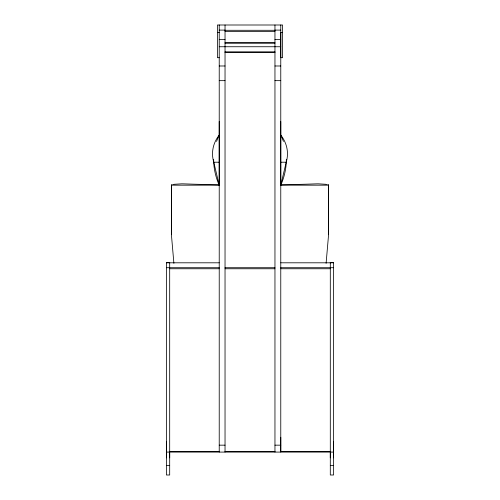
<?xml version="1.0" encoding="UTF-8"?>
<svg xmlns="http://www.w3.org/2000/svg" width="500" height="500" viewBox="0 0 500 500"><rect width="100%" height="100%" fill="white"/><g stroke="black" fill="none" stroke-linecap="round" stroke-linejoin="round"><path stroke-width="0.75" d="M166.419 441.694L166.419 457.856M169.694 452.856L169.688 457.856M219.225 121.487L219.225 185.169L171.412 185.169L174.175 184.288L181.537 183.831A7.169 0.712 0 0 1 183.45 183.85L193.012 184.169A234.931 23.375 0 0 0 215.231 184.731L219.262 184.812M280.769 437.269L280.769 451.4L330.3 451.4L330.3 262.394L333.575 262.456L333.575 475L330.3 475L330.3 451.894M280.769 121.487L280.769 185.169L328.575 185.169L325.812 184.288L318.456 183.831A7.169 0.712 0 0 0 316.537 183.85L306.981 184.169A234.931 23.375 0 0 1 284.756 184.731L280.731 184.812M326.1 263.319L328.575 234.706L328.575 185.019M330.3 452.081L330.3 451.4M330.3 262.806L330.3 262.456M330.306 452.856L330.3 457.856M333.575 441.694L333.575 457.856M328.387 184.862L328.575 234.55M173.894 263.319L171.412 234.706L171.606 184.862M283.406 141.438A58.594 51.494 -58.4 0 0 280.769 135.113A36.625 32.431 0 0 1 286.219 162.213L280.769 185.169A58.594 51.494 -58.4 0 0 286.337 159.469M219.225 30.1L225.037 30.1M274.956 30.1L280.769 30.1M225.037 30.294L274.956 30.294M225.037 31.369L274.956 31.369M217.406 32.481L219.225 32.481M282.587 32.481L280.769 32.481L280.769 57.7L282.587 57.7L282.587 25L217.406 25L217.406 57.7L219.225 57.7M219.225 39.613L225.037 39.613M274.956 39.613L280.769 39.613M225.037 42.7L274.956 42.7M225.037 43.175L274.956 43.175M219.225 46.744L280.769 46.744M219.225 65.987L225.037 65.987M274.956 65.987L280.769 65.987M219.225 80.656L225.037 80.656M274.956 80.656L280.769 80.656M216.581 141.438A58.594 51.494 58.4 0 1 219.225 135.113A36.625 32.431 0 0 0 213.775 162.213L219.125 162.213M280.863 162.213L286.219 162.213M166.419 262.806L219.225 262.806M280.769 262.806L333.575 262.806M166.419 267.712L219.225 267.712M225.037 267.712L274.956 267.712M280.769 267.712L333.575 267.712M169.688 268.756L219.225 268.756M225.037 268.756L274.956 268.756M280.769 268.756L330.3 268.756M219.225 445.163L225.037 445.163M274.956 445.163L280.769 445.163M169.688 451.4L219.225 451.4M225.037 451.4L274.956 451.4M166.419 452.081L333.575 452.081M166.419 465.475L169.688 465.475M330.3 465.475L333.575 465.475M213.775 162.213L219.225 185.169A58.594 51.494 58.4 0 1 213.656 159.469M171.412 185.019L171.412 234.706M328.575 185.169L328.575 234.706M280.769 25L280.769 452.081M274.956 25L274.956 52.506L225.037 52.506L225.037 25M274.956 452.081L274.956 51.844L225.037 51.844L225.037 452.081M219.225 25L219.225 452.081M169.688 262.456L166.419 262.456L166.419 475L169.688 475L169.688 262.394"/></g></svg>
